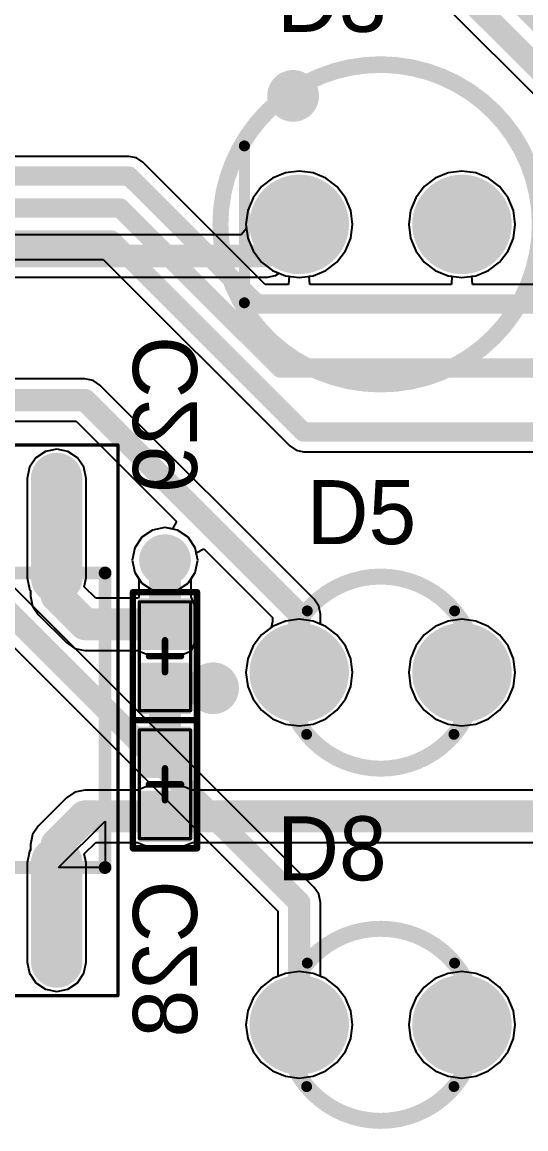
# Model space of a CAD drawing. Header units: millimetres. Extents: x 118 to 288, y 159 to 220.
# Drawn here: x 209.52 to 217.38, y 188.14 to 205.43 of the extents above; entities that cross this region are included whole.
import ezdxf

# ---------------------------------------------------------------- set-up
doc = ezdxf.new("R2010")
doc.units = ezdxf.units.MM
for name, color, linetype in [('BottomLayer', 5, 'Continuous'), ('BottomOverlay', 54, 'Continuous'), ('BottomPaste', 16, 'Continuous'), ('BottomSolder', 6, 'Continuous'), ('InternalPlane1', 76, 'Continuous'), ('InternalPlane2', 16, 'Continuous'), ('Mechanical1', 6, 'Continuous'), ('Mechanical15', 56, 'Continuous'), ('MultiLayer', 9, 'Continuous'), ('PadHoleLayer', 156, 'Continuous'), ('TopLayer', 1, 'Continuous'), ('TopOverlay', 2, 'Continuous'), ('TopSolder', 216, 'Continuous'), ('ViaHoleLayer', 16, 'Continuous')]:
    doc.layers.add(name, color=color, linetype=linetype)

# ---------------------------------------------------------------- blocks, each defined once
blk = doc.blocks.new('SOIC16_B_7')
at = {"layer": 'BottomLayer', "const_width": 0.6}
for points in [[(-2.225, 4.445), (-3.775, 4.445)], [(3.775, 4.445), (2.225, 4.445)], [(-2.225, 3.175), (-3.775, 3.175)], [(3.775, 3.175), (2.225, 3.175)], [(-2.225, 1.905), (-3.775, 1.905)], [(3.775, 1.905), (2.225, 1.905)], [(-2.225, 0.635), (-3.775, 0.635)], [(3.775, 0.635), (2.225, 0.635)], [(-2.225, -0.635), (-3.775, -0.635)], [(3.775, -0.635), (2.225, -0.635)], [(-2.225, -1.905), (-3.775, -1.905)], [(3.775, -1.905), (2.225, -1.905)], [(-2.225, -3.175), (-3.775, -3.175)], [(3.775, -3.175), (2.225, -3.175)], [(-2.225, -4.445), (-3.775, -4.445)], [(3.775, -4.445), (2.225, -4.445)]]:
    blk.add_lwpolyline(points, dxfattribs=at)
at = {"layer": 'BottomLayer', "const_width": 0.3}
for points in [[(-3.925, 4.445, 1), (-3.625, 4.445, 1)], [(-2.375, 4.445, 1), (-2.075, 4.445, 1)], [(2.075, 4.445, 1), (2.375, 4.445, 1)], [(3.625, 4.445, 1), (3.925, 4.445, 1)], [(-3.925, 3.175, 1), (-3.625, 3.175, 1)], [(-2.375, 3.175, 1), (-2.075, 3.175, 1)], [(2.075, 3.175, 1), (2.375, 3.175, 1)], [(3.625, 3.175, 1), (3.925, 3.175, 1)], [(-3.925, 1.905, 1), (-3.625, 1.905, 1)], [(-2.375, 1.905, 1), (-2.075, 1.905, 1)], [(2.075, 1.905, 1), (2.375, 1.905, 1)], [(3.625, 1.905, 1), (3.925, 1.905, 1)], [(-3.925, 0.635, 1), (-3.625, 0.635, 1)], [(-2.375, 0.635, 1), (-2.075, 0.635, 1)], [(2.075, 0.635, 1), (2.375, 0.635, 1)], [(3.625, 0.635, 1), (3.925, 0.635, 1)], [(-3.925, -0.635, 1), (-3.625, -0.635, 1)], [(-2.375, -0.635, 1), (-2.075, -0.635, 1)], [(2.075, -0.635, 1), (2.375, -0.635, 1)], [(3.625, -0.635, 1), (3.925, -0.635, 1)], [(-3.925, -1.905, 1), (-3.625, -1.905, 1)], [(-2.375, -1.905, 1), (-2.075, -1.905, 1)], [(2.075, -1.905, 1), (2.375, -1.905, 1)], [(3.625, -1.905, 1), (3.925, -1.905, 1)], [(-3.925, -3.175, 1), (-3.625, -3.175, 1)], [(-2.375, -3.175, 1), (-2.075, -3.175, 1)], [(2.075, -3.175, 1), (2.375, -3.175, 1)], [(3.625, -3.175, 1), (3.925, -3.175, 1)], [(-3.925, -4.445, 1), (-3.625, -4.445, 1)], [(-2.375, -4.445, 1), (-2.075, -4.445, 1)], [(2.075, -4.445, 1), (2.375, -4.445, 1)], [(3.625, -4.445, 1), (3.925, -4.445, 1)]]:
    blk.add_lwpolyline(points, format="xyb", close=True, dxfattribs=at)
at = {"layer": 'BottomOverlay'}
for p, q in [((-2.3, -5.2), (-2.3, -4.475)), ((-2.3, -4.475), (-1.575, -5.2)), ((-1.575, -5.2), (-2.3, -5.2))]:
    blk.add_line(p, q, dxfattribs=at)
at = {"layer": 'BottomOverlay', "const_width": 0.2}
for points in [[(-2.3, 5.2), (2.3, 5.2)], [(-2.3, 5.2), (-2.3, -5.2)], [(2.3, 5.2), (2.3, -5.2)], [(-2.3, -5.2), (2.3, -5.2)]]:
    blk.add_lwpolyline(points, dxfattribs=at)
at = {"layer": 'BottomOverlay', "const_width": 0.1}
for points in [[(-2.35, 5.2, 1), (-2.25, 5.2, 1)], [(-2.35, 5.2, 1), (-2.25, 5.2, 1)], [(2.25, 5.2, 1), (2.35, 5.2, 1)], [(2.25, 5.2, 1), (2.35, 5.2, 1)], [(-2.35, -5.2, 1), (-2.25, -5.2, 1)], [(-2.35, -5.2, 1), (-2.25, -5.2, 1)], [(2.25, -5.2, 1), (2.35, -5.2, 1)], [(2.25, -5.2, 1), (2.35, -5.2, 1)]]:
    blk.add_lwpolyline(points, format="xyb", close=True, dxfattribs=at)
at = {"layer": 'BottomPaste', "const_width": 0.6}
for points in [[(-2.225, 4.445), (-3.775, 4.445)], [(3.775, 4.445), (2.225, 4.445)], [(-2.225, 3.175), (-3.775, 3.175)], [(3.775, 3.175), (2.225, 3.175)], [(-2.225, 1.905), (-3.775, 1.905)], [(3.775, 1.905), (2.225, 1.905)], [(-2.225, 0.635), (-3.775, 0.635)], [(3.775, 0.635), (2.225, 0.635)], [(-2.225, -0.635), (-3.775, -0.635)], [(3.775, -0.635), (2.225, -0.635)], [(-2.225, -1.905), (-3.775, -1.905)], [(3.775, -1.905), (2.225, -1.905)], [(-2.225, -3.175), (-3.775, -3.175)], [(3.775, -3.175), (2.225, -3.175)], [(-2.225, -4.445), (-3.775, -4.445)], [(3.775, -4.445), (2.225, -4.445)]]:
    blk.add_lwpolyline(points, dxfattribs=at)
at = {"layer": 'BottomPaste', "const_width": 0.3}
for points in [[(-3.925, 4.445, 1), (-3.625, 4.445, 1)], [(-2.375, 4.445, 1), (-2.075, 4.445, 1)], [(2.075, 4.445, 1), (2.375, 4.445, 1)], [(3.625, 4.445, 1), (3.925, 4.445, 1)], [(-3.925, 3.175, 1), (-3.625, 3.175, 1)], [(-2.375, 3.175, 1), (-2.075, 3.175, 1)], [(2.075, 3.175, 1), (2.375, 3.175, 1)], [(3.625, 3.175, 1), (3.925, 3.175, 1)], [(-3.925, 1.905, 1), (-3.625, 1.905, 1)], [(-2.375, 1.905, 1), (-2.075, 1.905, 1)], [(2.075, 1.905, 1), (2.375, 1.905, 1)], [(3.625, 1.905, 1), (3.925, 1.905, 1)], [(-3.925, 0.635, 1), (-3.625, 0.635, 1)], [(-2.375, 0.635, 1), (-2.075, 0.635, 1)], [(2.075, 0.635, 1), (2.375, 0.635, 1)], [(3.625, 0.635, 1), (3.925, 0.635, 1)], [(-3.925, -0.635, 1), (-3.625, -0.635, 1)], [(-2.375, -0.635, 1), (-2.075, -0.635, 1)], [(2.075, -0.635, 1), (2.375, -0.635, 1)], [(3.625, -0.635, 1), (3.925, -0.635, 1)], [(-3.925, -1.905, 1), (-3.625, -1.905, 1)], [(-2.375, -1.905, 1), (-2.075, -1.905, 1)], [(2.075, -1.905, 1), (2.375, -1.905, 1)], [(3.625, -1.905, 1), (3.925, -1.905, 1)], [(-3.925, -3.175, 1), (-3.625, -3.175, 1)], [(-2.375, -3.175, 1), (-2.075, -3.175, 1)], [(2.075, -3.175, 1), (2.375, -3.175, 1)], [(3.625, -3.175, 1), (3.925, -3.175, 1)], [(-3.925, -4.445, 1), (-3.625, -4.445, 1)], [(-2.375, -4.445, 1), (-2.075, -4.445, 1)], [(2.075, -4.445, 1), (2.375, -4.445, 1)], [(3.625, -4.445, 1), (3.925, -4.445, 1)]]:
    blk.add_lwpolyline(points, format="xyb", close=True, dxfattribs=at)
at = {"layer": 'BottomSolder', "const_width": 0.803}
for points in [[(-2.225, 4.445), (-3.775, 4.445)], [(3.775, 4.445), (2.225, 4.445)], [(-2.225, 3.175), (-3.775, 3.175)], [(3.775, 3.175), (2.225, 3.175)], [(-2.225, 1.905), (-3.775, 1.905)], [(3.775, 1.905), (2.225, 1.905)], [(-2.225, 0.635), (-3.775, 0.635)], [(3.775, 0.635), (2.225, 0.635)], [(-2.225, -0.635), (-3.775, -0.635)], [(3.775, -0.635), (2.225, -0.635)], [(-2.225, -1.905), (-3.775, -1.905)], [(3.775, -1.905), (2.225, -1.905)], [(-2.225, -3.175), (-3.775, -3.175)], [(3.775, -3.175), (2.225, -3.175)], [(-2.225, -4.445), (-3.775, -4.445)], [(3.775, -4.445), (2.225, -4.445)]]:
    blk.add_lwpolyline(points, dxfattribs=at)
at = {"layer": 'BottomSolder', "const_width": 0.402}
for points in [[(-3.976, 4.445, 1), (-3.574, 4.445, 1)], [(-2.426, 4.445, 1), (-2.024, 4.445, 1)], [(2.024, 4.445, 1), (2.426, 4.445, 1)], [(3.574, 4.445, 1), (3.976, 4.445, 1)], [(-3.976, 3.175, 1), (-3.574, 3.175, 1)], [(-2.426, 3.175, 1), (-2.024, 3.175, 1)], [(2.024, 3.175, 1), (2.426, 3.175, 1)], [(3.574, 3.175, 1), (3.976, 3.175, 1)], [(-3.976, 1.905, 1), (-3.574, 1.905, 1)], [(-2.426, 1.905, 1), (-2.024, 1.905, 1)], [(2.024, 1.905, 1), (2.426, 1.905, 1)], [(3.574, 1.905, 1), (3.976, 1.905, 1)], [(-3.976, 0.635, 1), (-3.574, 0.635, 1)], [(-2.426, 0.635, 1), (-2.024, 0.635, 1)], [(2.024, 0.635, 1), (2.426, 0.635, 1)], [(3.574, 0.635, 1), (3.976, 0.635, 1)], [(-3.976, -0.635, 1), (-3.574, -0.635, 1)], [(-2.426, -0.635, 1), (-2.024, -0.635, 1)], [(2.024, -0.635, 1), (2.426, -0.635, 1)], [(3.574, -0.635, 1), (3.976, -0.635, 1)], [(-3.976, -1.905, 1), (-3.574, -1.905, 1)], [(-2.426, -1.905, 1), (-2.024, -1.905, 1)], [(2.024, -1.905, 1), (2.426, -1.905, 1)], [(3.574, -1.905, 1), (3.976, -1.905, 1)], [(-3.976, -3.175, 1), (-3.574, -3.175, 1)], [(-2.426, -3.175, 1), (-2.024, -3.175, 1)], [(2.024, -3.175, 1), (2.426, -3.175, 1)], [(3.574, -3.175, 1), (3.976, -3.175, 1)], [(-3.976, -4.445, 1), (-3.574, -4.445, 1)], [(-2.426, -4.445, 1), (-2.024, -4.445, 1)], [(2.024, -4.445, 1), (2.426, -4.445, 1)], [(3.574, -4.445, 1), (3.976, -4.445, 1)]]:
    blk.add_lwpolyline(points, format="xyb", close=True, dxfattribs=at)
at = {"layer": 'Mechanical15'}
for points, const_width in [([(-4.3, 5.4), (4.3, 5.4)], 0.05), ([(-4.3, 5.4), (-4.3, -5.4)], 0.05), ([(4.3, 5.4), (4.3, -5.4)], 0.05), ([(0, 0.5), (0, -0.5)], 0.1), ([(-0.5, 0), (0.5, 0)], 0.1), ([(-4.3, -5.4), (4.3, -5.4)], 0.05)]:
    blk.add_lwpolyline(points, dxfattribs=dict(at, const_width=const_width))
for points, const_width in [([(-4.312, 5.4, 1), (-4.287, 5.4, 1)], 0.025), ([(-4.312, 5.4, 1), (-4.287, 5.4, 1)], 0.025), ([(4.287, 5.4, 1), (4.312, 5.4, 1)], 0.025), ([(4.287, 5.4, 1), (4.312, 5.4, 1)], 0.025), ([(-0.025, 0.5, 1), (0.025, 0.5, 1)], 0.05), ([(-0.525, 0, 1), (-0.475, 0, 1)], 0.05), ([(0.475, 0, 1), (0.525, 0, 1)], 0.05), ([(-0.025, -0.5, 1), (0.025, -0.5, 1)], 0.05), ([(-4.312, -5.4, 1), (-4.287, -5.4, 1)], 0.025), ([(-4.312, -5.4, 1), (-4.287, -5.4, 1)], 0.025), ([(4.287, -5.4, 1), (4.312, -5.4, 1)], 0.025), ([(4.287, -5.4, 1), (4.312, -5.4, 1)], 0.025)]:
    blk.add_lwpolyline(points, format="xyb", close=True, dxfattribs=dict(at, const_width=const_width))
blk = doc.blocks.new('0402__B_8')
at = {"layer": 'BottomLayer'}
for points in [[(0.3, 0.8), (-0.3, 0.8), (0.3, 0.2), (-0.3, 0.2)], [(0.3, -0.2), (-0.3, -0.2), (0.3, -0.8), (-0.3, -0.8)]]:
    blk.add_solid(points, dxfattribs=at)
at = {"layer": 'BottomOverlay', "const_width": 0.1}
for points in [[(-0.5, -1), (-0.5, 1)], [(-0.5, 1), (0.5, 1)], [(0.5, -1), (0.5, 1)], [(-0.5, -1), (0.5, -1)]]:
    blk.add_lwpolyline(points, dxfattribs=at)
at = {"layer": 'BottomOverlay', "const_width": 0.05}
for points in [[(-0.525, 1, 1), (-0.475, 1, 1)], [(-0.525, 1, 1), (-0.475, 1, 1)], [(0.475, 1, 1), (0.525, 1, 1)], [(0.475, 1, 1), (0.525, 1, 1)], [(-0.525, -1, 1), (-0.475, -1, 1)], [(-0.525, -1, 1), (-0.475, -1, 1)], [(0.475, -1, 1), (0.525, -1, 1)], [(0.475, -1, 1), (0.525, -1, 1)]]:
    blk.add_lwpolyline(points, format="xyb", close=True, dxfattribs=at)
at = {"layer": 'BottomPaste'}
for points in [[(0.3, 0.8), (-0.3, 0.8), (0.3, 0.2), (-0.3, 0.2)], [(0.3, -0.2), (-0.3, -0.2), (0.3, -0.8), (-0.3, -0.8)]]:
    blk.add_solid(points, dxfattribs=at)
at = {"layer": 'BottomSolder'}
for points in [[(0.402, 0.902), (-0.402, 0.902), (0.402, 0.098), (-0.402, 0.098)], [(0.402, -0.098), (-0.402, -0.098), (0.402, -0.902), (-0.402, -0.902)]]:
    blk.add_solid(points, dxfattribs=at)
at = {"layer": 'Mechanical15'}
for points, const_width in [([(-0.4, 0.85), (0.4, 0.85)], 0.05), ([(-0.4, -0.85), (-0.4, 0.85)], 0.05), ([(0.4, -0.85), (0.4, 0.85)], 0.05), ([(0, -0.25), (0, 0.25)], 0.1), ([(-0.25, 0), (0.25, 0)], 0.1), ([(-0.4, -0.85), (0.4, -0.85)], 0.05)]:
    blk.add_lwpolyline(points, dxfattribs=dict(at, const_width=const_width))
for points, const_width in [([(-0.412, 0.85, 1), (-0.387, 0.85, 1)], 0.025), ([(-0.412, 0.85, 1), (-0.387, 0.85, 1)], 0.025), ([(0.387, 0.85, 1), (0.412, 0.85, 1)], 0.025), ([(0.387, 0.85, 1), (0.412, 0.85, 1)], 0.025), ([(-0.025, 0.25, 1), (0.025, 0.25, 1)], 0.05), ([(-0.275, 0, 1), (-0.225, 0, 1)], 0.05), ([(0.225, 0, 1), (0.275, 0, 1)], 0.05), ([(-0.025, -0.25, 1), (0.025, -0.25, 1)], 0.05), ([(-0.412, -0.85, 1), (-0.387, -0.85, 1)], 0.025), ([(-0.412, -0.85, 1), (-0.387, -0.85, 1)], 0.025), ([(0.387, -0.85, 1), (0.412, -0.85, 1)], 0.025), ([(0.387, -0.85, 1), (0.412, -0.85, 1)], 0.025)]:
    blk.add_lwpolyline(points, format="xyb", close=True, dxfattribs=dict(at, const_width=const_width))
blk = doc.blocks.new('0402__B_9')
at = {"layer": 'BottomLayer'}
for points in [[(0.3, 0.8), (-0.3, 0.8), (0.3, 0.2), (-0.3, 0.2)], [(0.3, -0.2), (-0.3, -0.2), (0.3, -0.8), (-0.3, -0.8)]]:
    blk.add_solid(points, dxfattribs=at)
at = {"layer": 'BottomOverlay', "const_width": 0.1}
for points in [[(-0.5, -1), (-0.5, 1)], [(-0.5, 1), (0.5, 1)], [(0.5, -1), (0.5, 1)], [(-0.5, -1), (0.5, -1)]]:
    blk.add_lwpolyline(points, dxfattribs=at)
at = {"layer": 'BottomOverlay', "const_width": 0.05}
for points in [[(-0.525, 1, 1), (-0.475, 1, 1)], [(-0.525, 1, 1), (-0.475, 1, 1)], [(0.475, 1, 1), (0.525, 1, 1)], [(0.475, 1, 1), (0.525, 1, 1)], [(-0.525, -1, 1), (-0.475, -1, 1)], [(-0.525, -1, 1), (-0.475, -1, 1)], [(0.475, -1, 1), (0.525, -1, 1)], [(0.475, -1, 1), (0.525, -1, 1)]]:
    blk.add_lwpolyline(points, format="xyb", close=True, dxfattribs=at)
at = {"layer": 'BottomPaste'}
for points in [[(0.3, 0.8), (-0.3, 0.8), (0.3, 0.2), (-0.3, 0.2)], [(0.3, -0.2), (-0.3, -0.2), (0.3, -0.8), (-0.3, -0.8)]]:
    blk.add_solid(points, dxfattribs=at)
at = {"layer": 'BottomSolder'}
for points in [[(0.402, 0.902), (-0.402, 0.902), (0.402, 0.098), (-0.402, 0.098)], [(0.402, -0.098), (-0.402, -0.098), (0.402, -0.902), (-0.402, -0.902)]]:
    blk.add_solid(points, dxfattribs=at)
at = {"layer": 'Mechanical15'}
for points, const_width in [([(-0.4, 0.85), (0.4, 0.85)], 0.05), ([(-0.4, -0.85), (-0.4, 0.85)], 0.05), ([(0.4, -0.85), (0.4, 0.85)], 0.05), ([(0, -0.25), (0, 0.25)], 0.1), ([(-0.25, 0), (0.25, 0)], 0.1), ([(-0.4, -0.85), (0.4, -0.85)], 0.05)]:
    blk.add_lwpolyline(points, dxfattribs=dict(at, const_width=const_width))
for points, const_width in [([(-0.412, 0.85, 1), (-0.387, 0.85, 1)], 0.025), ([(-0.412, 0.85, 1), (-0.387, 0.85, 1)], 0.025), ([(0.387, 0.85, 1), (0.412, 0.85, 1)], 0.025), ([(0.387, 0.85, 1), (0.412, 0.85, 1)], 0.025), ([(-0.025, 0.25, 1), (0.025, 0.25, 1)], 0.05), ([(-0.275, 0, 1), (-0.225, 0, 1)], 0.05), ([(0.225, 0, 1), (0.275, 0, 1)], 0.05), ([(-0.025, -0.25, 1), (0.025, -0.25, 1)], 0.05), ([(-0.412, -0.85, 1), (-0.387, -0.85, 1)], 0.025), ([(-0.412, -0.85, 1), (-0.387, -0.85, 1)], 0.025), ([(0.387, -0.85, 1), (0.412, -0.85, 1)], 0.025), ([(0.387, -0.85, 1), (0.412, -0.85, 1)], 0.025)]:
    blk.add_lwpolyline(points, format="xyb", close=True, dxfattribs=dict(at, const_width=const_width))
blk = doc.blocks.new('LED3MM_GREEN_40')
at = {"layer": 'BottomLayer', "const_width": 0.675}
for points in [[(-1.607, 0, 1), (-0.933, 0, 1)], [(0.933, 0, 1), (1.607, 0, 1)]]:
    blk.add_lwpolyline(points, format="xyb", close=True, dxfattribs=at)
at = {"layer": 'BottomSolder', "const_width": 0.777}
for points in [[(-1.658, 0, 1), (-0.882, 0, 1)], [(0.882, 0, 1), (1.658, 0, 1)]]:
    blk.add_lwpolyline(points, format="xyb", close=True, dxfattribs=at)
at = {"layer": 'InternalPlane1', "const_width": 0.754}
for points in [[(-1.647, 0, 1), (-0.893, 0, 1)], [(0.893, 0, 1), (1.647, 0, 1)]]:
    blk.add_lwpolyline(points, format="xyb", close=True, dxfattribs=at)
at = {"layer": 'InternalPlane2', "const_width": 0.754}
blk.add_lwpolyline([(0.893, 0, 1), (1.647, 0, 1)], format="xyb", close=True, dxfattribs=at)
at = {"layer": 'MultiLayer', "const_width": 0.675}
for points in [[(-1.607, 0, 1), (-0.933, 0, 1)], [(0.933, 0, 1), (1.607, 0, 1)]]:
    blk.add_lwpolyline(points, format="xyb", close=True, dxfattribs=at)
at = {"layer": 'PadHoleLayer', "const_width": 0.5}
for points in [[(-1.52, 0, 1), (-1.02, 0, 1)], [(1.02, 0, 1), (1.52, 0, 1)]]:
    blk.add_lwpolyline(points, format="xyb", close=True, dxfattribs=at)
at = {"layer": 'TopLayer', "const_width": 0.675}
for points in [[(-1.607, 0, 1), (-0.933, 0, 1)], [(0.933, 0, 1), (1.607, 0, 1)]]:
    blk.add_lwpolyline(points, format="xyb", close=True, dxfattribs=at)
at = {"layer": 'TopOverlay', "const_width": 0.17}
for points in [[(-1.144, 0.964, -0.466308), (1.154, 0.964)], [(1.144, -0.964, -0.466308), (-1.154, -0.964)]]:
    blk.add_lwpolyline(points, format="xyb", dxfattribs=at)
at = {"layer": 'TopOverlay', "const_width": 0.085}
for points in [[(-1.187, 0.964, 1), (-1.102, 0.964, 1)], [(1.112, 0.964, 1), (1.197, 0.964, 1)], [(-1.197, -0.964, 1), (-1.112, -0.964, 1)], [(1.102, -0.964, 1), (1.187, -0.964, 1)]]:
    blk.add_lwpolyline(points, format="xyb", close=True, dxfattribs=at)
at = {"layer": 'TopSolder', "const_width": 0.777}
for points in [[(-1.658, 0, 1), (-0.882, 0, 1)], [(0.882, 0, 1), (1.658, 0, 1)]]:
    blk.add_lwpolyline(points, format="xyb", close=True, dxfattribs=at)
blk = doc.blocks.new('LED3MM_BLUE_42')
at = {"layer": 'BottomLayer', "const_width": 0.675}
for points in [[(-1.607, 0, 1), (-0.933, 0, 1)], [(0.933, 0, 1), (1.607, 0, 1)]]:
    blk.add_lwpolyline(points, format="xyb", close=True, dxfattribs=at)
at = {"layer": 'BottomSolder', "const_width": 0.777}
for points in [[(-1.658, 0, 1), (-0.882, 0, 1)], [(0.882, 0, 1), (1.658, 0, 1)]]:
    blk.add_lwpolyline(points, format="xyb", close=True, dxfattribs=at)
at = {"layer": 'InternalPlane1', "const_width": 0.754}
for points in [[(-1.647, 0, 1), (-0.893, 0, 1)], [(0.893, 0, 1), (1.647, 0, 1)]]:
    blk.add_lwpolyline(points, format="xyb", close=True, dxfattribs=at)
at = {"layer": 'InternalPlane2', "const_width": 0.754}
blk.add_lwpolyline([(0.893, 0, 1), (1.647, 0, 1)], format="xyb", close=True, dxfattribs=at)
at = {"layer": 'MultiLayer', "const_width": 0.675}
for points in [[(-1.607, 0, 1), (-0.933, 0, 1)], [(0.933, 0, 1), (1.607, 0, 1)]]:
    blk.add_lwpolyline(points, format="xyb", close=True, dxfattribs=at)
at = {"layer": 'PadHoleLayer', "const_width": 0.5}
for points in [[(-1.52, 0, 1), (-1.02, 0, 1)], [(1.02, 0, 1), (1.52, 0, 1)]]:
    blk.add_lwpolyline(points, format="xyb", close=True, dxfattribs=at)
at = {"layer": 'TopLayer', "const_width": 0.675}
for points in [[(-1.607, 0, 1), (-0.933, 0, 1)], [(0.933, 0, 1), (1.607, 0, 1)]]:
    blk.add_lwpolyline(points, format="xyb", close=True, dxfattribs=at)
at = {"layer": 'TopOverlay', "const_width": 0.17}
for points in [[(-1.144, 0.964, -0.466308), (1.154, 0.964)], [(1.144, -0.964, -0.466308), (-1.154, -0.964)]]:
    blk.add_lwpolyline(points, format="xyb", dxfattribs=at)
at = {"layer": 'TopOverlay', "const_width": 0.085}
for points in [[(-1.187, 0.964, 1), (-1.102, 0.964, 1)], [(1.112, 0.964, 1), (1.197, 0.964, 1)], [(-1.197, -0.964, 1), (-1.112, -0.964, 1)], [(1.102, -0.964, 1), (1.187, -0.964, 1)]]:
    blk.add_lwpolyline(points, format="xyb", close=True, dxfattribs=at)
at = {"layer": 'TopSolder', "const_width": 0.777}
for points in [[(-1.658, 0, 1), (-0.882, 0, 1)], [(0.882, 0, 1), (1.658, 0, 1)]]:
    blk.add_lwpolyline(points, format="xyb", close=True, dxfattribs=at)
blk = doc.blocks.new('LED5MM_RED_106')
at = {"layer": 'BottomLayer', "const_width": 0.675}
for points in [[(-1.607, 0, 1), (-0.933, 0, 1)], [(0.933, 0, 1), (1.607, 0, 1)]]:
    blk.add_lwpolyline(points, format="xyb", close=True, dxfattribs=at)
at = {"layer": 'BottomSolder', "const_width": 0.777}
for points in [[(-1.658, 0, 1), (-0.882, 0, 1)], [(0.882, 0, 1), (1.658, 0, 1)]]:
    blk.add_lwpolyline(points, format="xyb", close=True, dxfattribs=at)
at = {"layer": 'InternalPlane1', "const_width": 0.754}
for points in [[(-1.647, 0, 1), (-0.893, 0, 1)], [(0.893, 0, 1), (1.647, 0, 1)]]:
    blk.add_lwpolyline(points, format="xyb", close=True, dxfattribs=at)
at = {"layer": 'InternalPlane2', "const_width": 0.754}
blk.add_lwpolyline([(0.893, 0, 1), (1.647, 0, 1)], format="xyb", close=True, dxfattribs=at)
at = {"layer": 'MultiLayer', "const_width": 0.675}
for points in [[(-1.607, 0, 1), (-0.933, 0, 1)], [(0.933, 0, 1), (1.607, 0, 1)]]:
    blk.add_lwpolyline(points, format="xyb", close=True, dxfattribs=at)
at = {"layer": 'PadHoleLayer', "const_width": 0.5}
for points in [[(-1.52, 0, 1), (-1.02, 0, 1)], [(1.02, 0, 1), (1.52, 0, 1)]]:
    blk.add_lwpolyline(points, format="xyb", close=True, dxfattribs=at)
at = {"layer": 'TopLayer', "const_width": 0.675}
for points in [[(-1.607, 0, 1), (-0.933, 0, 1)], [(0.933, 0, 1), (1.607, 0, 1)]]:
    blk.add_lwpolyline(points, format="xyb", close=True, dxfattribs=at)
at = {"layer": 'TopOverlay', "const_width": 0.17}
blk.add_lwpolyline([(2.127, -1.225, -3.732051), (2.127, 1.225)], format="xyb", dxfattribs=at)
blk.add_lwpolyline([(2.125, 1.225), (2.125, -1.225)], dxfattribs=at)
at = {"layer": 'TopOverlay', "const_width": 0.085}
for points in [[(2.083, 1.225, 1), (2.167, 1.225, 1)], [(2.084, 1.225, 1), (2.169, 1.225, 1)], [(2.083, -1.225, 1), (2.167, -1.225, 1)], [(2.084, -1.225, 1), (2.169, -1.225, 1)]]:
    blk.add_lwpolyline(points, format="xyb", close=True, dxfattribs=at)
at = {"layer": 'TopSolder', "const_width": 0.777}
for points in [[(-1.658, 0, 1), (-0.882, 0, 1)], [(0.882, 0, 1), (1.658, 0, 1)]]:
    blk.add_lwpolyline(points, format="xyb", close=True, dxfattribs=at)

msp = doc.modelspace()

# ---------------------------------------------------------------- linework, layer by layer
at = {"layer": 'BottomLayer'}
for p, q in [((215.863, 205.944), (218.516, 203.291)), ((211.186, 203.331), (198.25, 203.331)), ((211.303, 203.308), (211.186, 203.331)), ((211.186, 203.331), (211.186, 203.331)), ((211.403, 203.241), (211.303, 203.308)), ((213.313, 201.331), (211.403, 203.241)), ((213.629, 203.073), (213.429, 202.99)), ((213.845, 203.102), (213.629, 203.073)), ((214.06, 203.073), (213.845, 203.102)), ((214.261, 202.99), (214.06, 203.073)), ((216.169, 203.073), (215.969, 202.99)), ((216.385, 203.102), (216.169, 203.073)), ((216.6, 203.073), (216.385, 203.102)), ((216.801, 202.99), (216.6, 203.073)), ((213.429, 202.99), (213.256, 202.858)), ((214.433, 202.858), (214.261, 202.99)), ((215.969, 202.99), (215.796, 202.858)), ((216.973, 202.858), (216.801, 202.99)), ((213.256, 202.858), (213.124, 202.685)), ((214.565, 202.685), (214.433, 202.858)), ((215.796, 202.858), (215.664, 202.685)), ((217.105, 202.685), (216.973, 202.858)), ((213.124, 202.685), (213.041, 202.485)), ((214.649, 202.485), (214.565, 202.685)), ((215.664, 202.685), (215.581, 202.485)), ((217.189, 202.485), (217.105, 202.685)), ((213.041, 202.485), (213.013, 202.269)), ((214.677, 202.269), (214.649, 202.485)), ((215.581, 202.485), (215.553, 202.269)), ((217.217, 202.269), (217.189, 202.485)), ((213.013, 202.269), (213.041, 202.054)), ((214.649, 202.054), (214.677, 202.269)), ((215.553, 202.269), (215.581, 202.054)), ((217.189, 202.054), (217.217, 202.269)), ((213.041, 202.054), (213.124, 201.853)), ((214.565, 201.853), (214.649, 202.054)), ((215.581, 202.054), (215.664, 201.853)), ((217.105, 201.853), (217.189, 202.054)), ((198.877, 201.719), (210.787, 201.719)), ((210.787, 201.719), (213.697, 198.809)), ((213.124, 201.853), (213.256, 201.681)), ((214.433, 201.681), (214.565, 201.853)), ((215.664, 201.853), (215.796, 201.681)), ((216.973, 201.681), (217.105, 201.853)), ((213.256, 201.681), (213.429, 201.549)), ((213.429, 201.549), (213.629, 201.466)), ((214.06, 201.466), (214.261, 201.549)), ((214.261, 201.549), (214.433, 201.681)), ((215.796, 201.681), (215.969, 201.549)), ((215.969, 201.549), (216.169, 201.466)), ((216.6, 201.466), (216.801, 201.549)), ((216.801, 201.549), (216.973, 201.681)), ((213.629, 201.466), (213.688, 201.458)), ((213.688, 201.458), (213.68, 201.331)), ((214.001, 201.458), (214.06, 201.466)), ((214.01, 201.331), (214.001, 201.458)), ((216.169, 201.466), (216.228, 201.458)), ((216.228, 201.458), (216.22, 201.331)), ((216.541, 201.458), (216.6, 201.466)), ((216.55, 201.331), (216.541, 201.458)), ((213.68, 201.331), (213.313, 201.331)), ((216.22, 201.331), (214.01, 201.331)), ((219.04, 201.331), (216.55, 201.331)), ((210.06, 198.759), (209.884, 198.724)), ((210.236, 198.724), (210.06, 198.759)), ((213.697, 198.809), (213.697, 198.809)), ((213.697, 198.809), (213.797, 198.742)), ((209.736, 198.624), (209.636, 198.476)), ((209.884, 198.724), (209.736, 198.624)), ((210.384, 198.624), (210.236, 198.724)), ((210.484, 198.476), (210.384, 198.624)), ((213.797, 198.742), (213.914, 198.719)), ((213.914, 198.719), (219.04, 198.719)), ((209.636, 198.476), (209.601, 198.3)), ((210.519, 198.3), (210.484, 198.476)), ((209.601, 198.3), (209.601, 196.75)), ((210.519, 196.75), (210.519, 198.3)), ((211.39, 197.385), (211.279, 197.22)), ((211.555, 197.496), (211.39, 197.385)), ((211.75, 197.535), (211.555, 197.496)), ((211.945, 197.496), (211.75, 197.535)), ((212.11, 197.385), (211.945, 197.496)), ((212.221, 197.22), (212.11, 197.385)), ((211.279, 197.22), (211.24, 197.025)), ((212.26, 197.025), (212.221, 197.22)), ((211.24, 197.025), (211.279, 196.83)), ((212.221, 196.83), (212.26, 197.025)), ((209.601, 196.75), (209.636, 196.574)), ((210.491, 196.611), (210.519, 196.75)), ((211.279, 196.83), (211.342, 196.735)), ((211.342, 196.735), (211.342, 196.443)), ((212.158, 196.735), (212.221, 196.83)), ((212.158, 196.443), (212.158, 196.735)), ((209.636, 196.574), (209.652, 196.55)), ((209.652, 196.55), (209.652, 196.465)), ((210.669, 196.433), (210.491, 196.611)), ((209.652, 196.465), (209.652, 196.465)), ((209.652, 196.465), (209.683, 196.309)), ((211.332, 196.433), (210.669, 196.433)), ((211.335, 196.44), (211.332, 196.433)), ((211.342, 196.443), (211.335, 196.44)), ((212.165, 196.44), (212.158, 196.443)), ((212.212, 196.325), (212.165, 196.44)), ((209.683, 196.309), (209.772, 196.177)), ((209.772, 196.177), (210.212, 195.737)), ((212.212, 195.725), (212.212, 196.325)), ((213.429, 195.99), (213.256, 195.858)), ((213.629, 196.073), (213.429, 195.99)), ((213.845, 196.102), (213.629, 196.073)), ((214.06, 196.073), (213.845, 196.102)), ((214.261, 195.99), (214.06, 196.073)), ((214.433, 195.858), (214.261, 195.99)), ((215.969, 195.99), (215.796, 195.858)), ((216.169, 196.073), (215.969, 195.99)), ((216.385, 196.102), (216.169, 196.073)), ((216.6, 196.073), (216.385, 196.102)), ((216.801, 195.99), (216.6, 196.073)), ((216.973, 195.858), (216.801, 195.99)), ((213.256, 195.858), (213.124, 195.685)), ((214.565, 195.685), (214.433, 195.858)), ((215.796, 195.858), (215.664, 195.685)), ((217.105, 195.685), (216.973, 195.858)), ((210.212, 195.737), (210.212, 195.737)), ((210.212, 195.737), (210.344, 195.648)), ((210.344, 195.648), (210.5, 195.617)), ((212.165, 195.61), (212.212, 195.725)), ((213.124, 195.685), (213.041, 195.485)), ((214.649, 195.485), (214.565, 195.685)), ((215.664, 195.685), (215.581, 195.485)), ((217.189, 195.485), (217.105, 195.685)), ((210.5, 195.617), (211.332, 195.617)), ((211.332, 195.617), (211.335, 195.61)), ((211.335, 195.61), (211.45, 195.563)), ((211.45, 195.563), (212.05, 195.563)), ((212.05, 195.563), (212.165, 195.61)), ((213.041, 195.485), (213.013, 195.269)), ((214.677, 195.269), (214.649, 195.485)), ((215.581, 195.485), (215.553, 195.269)), ((217.217, 195.269), (217.189, 195.485)), ((213.013, 195.269), (213.041, 195.054)), ((214.649, 195.054), (214.677, 195.269)), ((215.553, 195.269), (215.581, 195.054)), ((217.189, 195.054), (217.217, 195.269)), ((213.041, 195.054), (213.124, 194.853)), ((214.565, 194.853), (214.649, 195.054)), ((215.581, 195.054), (215.664, 194.853)), ((217.105, 194.853), (217.189, 195.054)), ((213.124, 194.853), (213.256, 194.681)), ((214.433, 194.681), (214.565, 194.853)), ((215.664, 194.853), (215.796, 194.681)), ((216.973, 194.681), (217.105, 194.853)), ((213.256, 194.681), (213.429, 194.549)), ((214.261, 194.549), (214.433, 194.681)), ((215.796, 194.681), (215.969, 194.549)), ((216.801, 194.549), (216.973, 194.681)), ((213.429, 194.549), (213.629, 194.466)), ((213.629, 194.466), (213.845, 194.437)), ((213.845, 194.437), (214.06, 194.466)), ((214.06, 194.466), (214.261, 194.549)), ((215.969, 194.549), (216.169, 194.466)), ((216.169, 194.466), (216.385, 194.437)), ((216.385, 194.437), (216.6, 194.466)), ((216.6, 194.466), (216.801, 194.549)), ((210.344, 193.402), (210.212, 193.313)), ((210.5, 193.433), (210.344, 193.402)), ((211.332, 193.433), (210.5, 193.433)), ((211.335, 193.44), (211.332, 193.433)), ((211.45, 193.487), (211.335, 193.44)), ((212.05, 193.487), (211.45, 193.487)), ((212.165, 193.44), (212.05, 193.487)), ((212.168, 193.433), (212.165, 193.44)), ((221.25, 193.433), (212.168, 193.433)), ((210.212, 193.313), (209.772, 192.873)), ((210.212, 193.313), (210.212, 193.313)), ((209.772, 192.873), (209.683, 192.741)), ((209.683, 192.741), (209.652, 192.585)), ((209.652, 192.585), (209.652, 192.585)), ((209.652, 192.585), (209.652, 192.5)), ((210.491, 192.439), (210.669, 192.617)), ((210.669, 192.617), (211.332, 192.617)), ((211.332, 192.617), (211.335, 192.61)), ((211.335, 192.61), (211.45, 192.563)), ((211.45, 192.563), (212.05, 192.563)), ((212.05, 192.563), (212.165, 192.61)), ((212.165, 192.61), (212.168, 192.617)), ((212.168, 192.617), (221.081, 192.617)), ((209.636, 192.476), (209.601, 192.3)), ((209.652, 192.5), (209.636, 192.476)), ((210.519, 192.3), (210.491, 192.439)), ((209.601, 192.3), (209.601, 190.75)), ((210.519, 190.75), (210.519, 192.3)), ((209.601, 190.75), (209.636, 190.574)), ((210.484, 190.574), (210.519, 190.75)), ((209.636, 190.574), (209.736, 190.426)), ((210.384, 190.426), (210.484, 190.574)), ((213.429, 190.49), (213.256, 190.358)), ((213.629, 190.573), (213.429, 190.49)), ((213.845, 190.602), (213.629, 190.573)), ((214.06, 190.573), (213.845, 190.602)), ((214.261, 190.49), (214.06, 190.573)), ((214.433, 190.358), (214.261, 190.49)), ((215.969, 190.49), (215.796, 190.358)), ((216.169, 190.573), (215.969, 190.49)), ((216.385, 190.602), (216.169, 190.573)), ((216.6, 190.573), (216.385, 190.602)), ((216.801, 190.49), (216.6, 190.573)), ((216.973, 190.358), (216.801, 190.49)), ((209.736, 190.426), (209.884, 190.326)), ((209.884, 190.326), (210.06, 190.291)), ((210.06, 190.291), (210.236, 190.326)), ((210.236, 190.326), (210.384, 190.426)), ((213.256, 190.358), (213.124, 190.185)), ((214.565, 190.185), (214.433, 190.358)), ((215.796, 190.358), (215.664, 190.185)), ((217.105, 190.185), (216.973, 190.358)), ((213.124, 190.185), (213.041, 189.985)), ((214.649, 189.985), (214.565, 190.185)), ((215.664, 190.185), (215.581, 189.985)), ((217.189, 189.985), (217.105, 190.185)), ((213.041, 189.985), (213.013, 189.769)), ((214.677, 189.769), (214.649, 189.985)), ((215.581, 189.985), (215.553, 189.769)), ((217.217, 189.769), (217.189, 189.985)), ((213.013, 189.769), (213.041, 189.554)), ((214.649, 189.554), (214.677, 189.769)), ((215.553, 189.769), (215.581, 189.554)), ((217.189, 189.554), (217.217, 189.769)), ((213.041, 189.554), (213.124, 189.353)), ((214.565, 189.353), (214.649, 189.554)), ((215.581, 189.554), (215.664, 189.353)), ((217.105, 189.353), (217.189, 189.554)), ((213.124, 189.353), (213.256, 189.181)), ((214.433, 189.181), (214.565, 189.353)), ((215.664, 189.353), (215.796, 189.181)), ((216.973, 189.181), (217.105, 189.353)), ((213.256, 189.181), (213.429, 189.049)), ((214.261, 189.049), (214.433, 189.181)), ((215.796, 189.181), (215.969, 189.049)), ((216.801, 189.049), (216.973, 189.181)), ((213.429, 189.049), (213.629, 188.966)), ((213.629, 188.966), (213.845, 188.937)), ((213.845, 188.937), (214.06, 188.966)), ((214.06, 188.966), (214.261, 189.049)), ((215.969, 189.049), (216.169, 188.966)), ((216.169, 188.966), (216.385, 188.937)), ((216.385, 188.937), (216.6, 188.966)), ((216.6, 188.966), (216.801, 189.049))]:
    msp.add_line(p, q, dxfattribs=at)
for points, const_width in [([(216, 207.025), (219, 204.025)], 0.35), ([(216, 206.275), (218.75, 203.525)], 0.35), ([(198.25, 203.025), (211.186, 203.025)], 0.3), ([(211.186, 203.025), (213.186, 201.025)], 0.3), ([(198.5, 202.525), (211.05, 202.525)], 0.3), ([(211.05, 202.525), (213.55, 200.025)], 0.3), ([(198.75, 202.025), (210.914, 202.025)], 0.3), ([(210.914, 202.025), (213.914, 199.025)], 0.3), ([(213.186, 201.025), (219.5, 201.025)], 0.3), ([(213.55, 200.025), (219.5, 200.025)], 0.3), ([(213.914, 199.025), (219.5, 199.025)], 0.3), ([(210.06, 196.465), (210.06, 197.525)], 0.5), ([(211.75, 196.025), (211.75, 197.025)], 0.5), ([(210.06, 196.465), (210.5, 196.025)], 0.5), ([(210.5, 196.025), (211.75, 196.025)], 0.5), ([(211.75, 195.025), (212.5, 195.025)], 0.5), ([(211.75, 194.025), (211.75, 195.025)], 0.5), ([(210.06, 192.585), (210.5, 193.025)], 0.5), ([(210.5, 193.025), (211.75, 193.025)], 0.5), ([(211.75, 193.025), (221.25, 193.025)], 0.5), ([(211.75, 193.025), (211.75, 193.025)], 0.5), ([(210.06, 191.525), (210.06, 192.585)], 0.5)]:
    msp.add_lwpolyline(points, dxfattribs=dict(at, const_width=const_width))
for points, const_width in [([(213.575, 204.275, 1), (213.925, 204.275, 1)], 0.35), ([(211.111, 203.025, 1), (211.261, 203.025, 1)], 0.15), ([(211.111, 203.025, 1), (211.261, 203.025, 1)], 0.15), ([(210.975, 202.525, 1), (211.125, 202.525, 1)], 0.15), ([(210.975, 202.525, 1), (211.125, 202.525, 1)], 0.15), ([(210.839, 202.025, 1), (210.989, 202.025, 1)], 0.15), ([(210.839, 202.025, 1), (210.989, 202.025, 1)], 0.15), ([(213.111, 201.025, 1), (213.261, 201.025, 1)], 0.15), ([(213.111, 201.025, 1), (213.261, 201.025, 1)], 0.15), ([(213.475, 200.025, 1), (213.625, 200.025, 1)], 0.15), ([(213.475, 200.025, 1), (213.625, 200.025, 1)], 0.15), ([(213.839, 199.025, 1), (213.989, 199.025, 1)], 0.15), ([(213.839, 199.025, 1), (213.989, 199.025, 1)], 0.15), ([(209.935, 197.525, 1), (210.185, 197.525, 1)], 0.25), ([(211.575, 197.025, 1), (211.925, 197.025, 1)], 0.35), ([(211.625, 197.025, 1), (211.875, 197.025, 1)], 0.25), ([(209.935, 196.465, 1), (210.185, 196.465, 1)], 0.25), ([(209.935, 196.465, 1), (210.185, 196.465, 1)], 0.25), ([(210.375, 196.025, 1), (210.625, 196.025, 1)], 0.25), ([(210.375, 196.025, 1), (210.625, 196.025, 1)], 0.25), ([(211.625, 196.025, 1), (211.875, 196.025, 1)], 0.25), ([(211.625, 196.025, 1), (211.875, 196.025, 1)], 0.25), ([(212.325, 195.025, 1), (212.675, 195.025, 1)], 0.35), ([(211.625, 195.025, 1), (211.875, 195.025, 1)], 0.25), ([(211.625, 195.025, 1), (211.875, 195.025, 1)], 0.25), ([(212.375, 195.025, 1), (212.625, 195.025, 1)], 0.25), ([(211.625, 194.025, 1), (211.875, 194.025, 1)], 0.25), ([(210.375, 193.025, 1), (210.625, 193.025, 1)], 0.25), ([(210.375, 193.025, 1), (210.625, 193.025, 1)], 0.25), ([(211.625, 193.025, 1), (211.875, 193.025, 1)], 0.25), ([(211.625, 193.025, 1), (211.875, 193.025, 1)], 0.25), ([(211.625, 193.025, 1), (211.875, 193.025, 1)], 0.25), ([(211.625, 193.025, 1), (211.875, 193.025, 1)], 0.25), ([(209.935, 192.585, 1), (210.185, 192.585, 1)], 0.25), ([(209.935, 192.585, 1), (210.185, 192.585, 1)], 0.25), ([(209.935, 191.525, 1), (210.185, 191.525, 1)], 0.25)]:
    msp.add_lwpolyline(points, format="xyb", close=True, dxfattribs=dict(at, const_width=const_width))
at = {"layer": 'InternalPlane1', "const_width": 0.404}
msp.add_lwpolyline([(211.548, 197.025, 1), (211.952, 197.025, 1)], format="xyb", close=True, dxfattribs=at)
at = {"layer": 'InternalPlane2', "const_width": 0.404}
for points in [[(213.548, 204.275, 1), (213.952, 204.275, 1)], [(212.298, 195.025, 1), (212.702, 195.025, 1)]]:
    msp.add_lwpolyline(points, format="xyb", close=True, dxfattribs=at)
at = {"layer": 'Mechanical1'}
for points, const_width in [([(217.615, 202.269, 1), (212.615, 202.269, 1)], 0.25), ([(212.552, 202.269, 1), (212.677, 202.269, 1)], 0.125), ([(216.615, 195.269, 1), (213.615, 195.269, 1)], 0.25), ([(213.552, 195.269, 1), (213.677, 195.269, 1)], 0.125), ([(216.552, 195.269, 1), (216.677, 195.269, 1)], 0.125), ([(216.615, 189.769, 1), (213.615, 189.769, 1)], 0.25), ([(213.552, 189.769, 1), (213.677, 189.769, 1)], 0.125), ([(216.552, 189.769, 1), (216.677, 189.769, 1)], 0.125)]:
    msp.add_lwpolyline(points, format="xyb", close=True, dxfattribs=dict(at, const_width=const_width))
at = {"layer": 'MultiLayer', "const_width": 0.35}
for points in [[(213.575, 204.275, 1), (213.925, 204.275, 1)], [(211.575, 197.025, 1), (211.925, 197.025, 1)], [(212.325, 195.025, 1), (212.675, 195.025, 1)]]:
    msp.add_lwpolyline(points, format="xyb", close=True, dxfattribs=at)
at = {"layer": 'TopLayer'}
for p, q in [((213.629, 203.073), (213.429, 202.99)), ((213.845, 203.102), (213.629, 203.073)), ((214.06, 203.073), (213.845, 203.102)), ((214.261, 202.99), (214.06, 203.073)), ((216.169, 203.073), (215.969, 202.99)), ((216.385, 203.102), (216.169, 203.073)), ((216.6, 203.073), (216.385, 203.102)), ((216.801, 202.99), (216.6, 203.073)), ((213.429, 202.99), (213.256, 202.858)), ((214.433, 202.858), (214.261, 202.99)), ((215.969, 202.99), (215.796, 202.858)), ((216.973, 202.858), (216.801, 202.99)), ((213.256, 202.858), (213.124, 202.685)), ((214.565, 202.685), (214.433, 202.858)), ((215.796, 202.858), (215.664, 202.685)), ((217.105, 202.685), (216.973, 202.858)), ((213.124, 202.685), (213.041, 202.485)), ((214.649, 202.485), (214.565, 202.685)), ((215.664, 202.685), (215.581, 202.485)), ((217.189, 202.485), (217.105, 202.685)), ((213.041, 202.485), (213.013, 202.269)), ((214.677, 202.269), (214.649, 202.485)), ((215.581, 202.485), (215.553, 202.269)), ((217.217, 202.269), (217.189, 202.485)), ((213.013, 202.269), (213.022, 202.202)), ((214.649, 202.054), (214.677, 202.269)), ((215.553, 202.269), (215.581, 202.054)), ((217.189, 202.054), (217.217, 202.269)), ((212.938, 202.106), (206.546, 202.106)), ((213.022, 202.202), (212.938, 202.106)), ((214.565, 201.853), (214.649, 202.054)), ((215.581, 202.054), (215.664, 201.853)), ((217.105, 201.853), (217.189, 202.054)), ((214.433, 201.681), (214.565, 201.853)), ((215.664, 201.853), (215.796, 201.681)), ((216.973, 201.681), (217.105, 201.853)), ((214.06, 201.466), (214.261, 201.549)), ((214.261, 201.549), (214.433, 201.681)), ((215.796, 201.681), (215.969, 201.549)), ((215.969, 201.549), (216.169, 201.466)), ((216.6, 201.466), (216.801, 201.549)), ((216.801, 201.549), (216.973, 201.681)), ((196.637, 201.444), (213.35, 201.444)), ((213.35, 201.444), (213.477, 201.469)), ((213.477, 201.469), (213.533, 201.506)), ((213.533, 201.506), (213.629, 201.466)), ((213.629, 201.466), (213.845, 201.437)), ((213.845, 201.437), (214.06, 201.466)), ((216.169, 201.466), (216.385, 201.437)), ((216.385, 201.437), (216.6, 201.466)), ((210.5, 199.856), (195.216, 199.856)), ((210.627, 199.831), (210.5, 199.856)), ((210.734, 199.759), (210.627, 199.831)), ((214.079, 196.414), (210.734, 199.759)), ((195.449, 199.194), (210.363, 199.194)), ((210.363, 199.194), (211.927, 197.629)), ((214.079, 191.914), (207.634, 198.359)), ((207.263, 197.794), (213.513, 191.543)), ((211.927, 197.629), (211.865, 197.512)), ((211.39, 197.385), (211.279, 197.22)), ((211.555, 197.496), (211.39, 197.385)), ((211.75, 197.535), (211.555, 197.496)), ((211.865, 197.512), (211.75, 197.535)), ((211.279, 197.22), (211.24, 197.025)), ((212.237, 197.14), (212.354, 197.202)), ((212.354, 197.202), (213.429, 196.128)), ((211.24, 197.025), (211.279, 196.83)), ((212.221, 196.83), (212.26, 197.025)), ((212.26, 197.025), (212.237, 197.14)), ((211.279, 196.83), (211.39, 196.665)), ((212.11, 196.665), (212.221, 196.83)), ((211.39, 196.665), (211.555, 196.554)), ((211.555, 196.554), (211.75, 196.515)), ((211.75, 196.515), (211.945, 196.554)), ((211.945, 196.554), (212.11, 196.665)), ((214.151, 196.307), (214.079, 196.414)), ((214.176, 196.18), (214.151, 196.307)), ((214.176, 196.025), (214.176, 196.18)), ((213.429, 196.065), (213.405, 195.972)), ((213.429, 196.128), (213.429, 196.065)), ((214.261, 195.99), (214.176, 196.025)), ((214.433, 195.858), (214.261, 195.99)), ((215.969, 195.99), (215.796, 195.858)), ((216.169, 196.073), (215.969, 195.99)), ((216.385, 196.102), (216.169, 196.073)), ((216.6, 196.073), (216.385, 196.102)), ((216.801, 195.99), (216.6, 196.073)), ((216.973, 195.858), (216.801, 195.99)), ((213.256, 195.858), (213.124, 195.685)), ((213.405, 195.972), (213.256, 195.858)), ((214.565, 195.685), (214.433, 195.858)), ((215.796, 195.858), (215.664, 195.685)), ((217.105, 195.685), (216.973, 195.858)), ((213.124, 195.685), (213.041, 195.485)), ((214.649, 195.485), (214.565, 195.685)), ((215.664, 195.685), (215.581, 195.485)), ((217.189, 195.485), (217.105, 195.685)), ((213.041, 195.485), (213.013, 195.269)), ((214.677, 195.269), (214.649, 195.485)), ((215.581, 195.485), (215.553, 195.269)), ((217.217, 195.269), (217.189, 195.485)), ((213.013, 195.269), (213.041, 195.054)), ((214.649, 195.054), (214.677, 195.269)), ((215.553, 195.269), (215.581, 195.054)), ((217.189, 195.054), (217.217, 195.269)), ((213.041, 195.054), (213.124, 194.853)), ((214.565, 194.853), (214.649, 195.054)), ((215.581, 195.054), (215.664, 194.853)), ((217.105, 194.853), (217.189, 195.054)), ((213.124, 194.853), (213.256, 194.681)), ((214.433, 194.681), (214.565, 194.853)), ((215.664, 194.853), (215.796, 194.681)), ((216.973, 194.681), (217.105, 194.853)), ((213.256, 194.681), (213.429, 194.549)), ((214.261, 194.549), (214.433, 194.681)), ((215.796, 194.681), (215.969, 194.549)), ((216.801, 194.549), (216.973, 194.681)), ((213.429, 194.549), (213.629, 194.466)), ((213.629, 194.466), (213.845, 194.437)), ((213.845, 194.437), (214.06, 194.466)), ((214.06, 194.466), (214.261, 194.549)), ((215.969, 194.549), (216.169, 194.466)), ((216.169, 194.466), (216.385, 194.437)), ((216.385, 194.437), (216.6, 194.466)), ((216.6, 194.466), (216.801, 194.549)), ((214.151, 191.807), (214.079, 191.914)), ((214.176, 191.68), (214.151, 191.807)), ((214.176, 190.525), (214.176, 191.68)), ((213.513, 191.543), (213.513, 190.525)), ((213.429, 190.49), (213.256, 190.358)), ((213.513, 190.525), (213.429, 190.49)), ((214.261, 190.49), (214.176, 190.525)), ((214.433, 190.358), (214.261, 190.49)), ((215.969, 190.49), (215.796, 190.358)), ((216.169, 190.573), (215.969, 190.49)), ((216.385, 190.602), (216.169, 190.573)), ((216.6, 190.573), (216.385, 190.602)), ((216.801, 190.49), (216.6, 190.573)), ((216.973, 190.358), (216.801, 190.49)), ((213.256, 190.358), (213.124, 190.185)), ((214.565, 190.185), (214.433, 190.358)), ((215.796, 190.358), (215.664, 190.185)), ((217.105, 190.185), (216.973, 190.358)), ((213.124, 190.185), (213.041, 189.985)), ((214.649, 189.985), (214.565, 190.185)), ((215.664, 190.185), (215.581, 189.985)), ((217.189, 189.985), (217.105, 190.185)), ((213.041, 189.985), (213.013, 189.769)), ((214.677, 189.769), (214.649, 189.985)), ((215.581, 189.985), (215.553, 189.769)), ((217.217, 189.769), (217.189, 189.985)), ((213.013, 189.769), (213.041, 189.554)), ((214.649, 189.554), (214.677, 189.769)), ((215.553, 189.769), (215.581, 189.554)), ((217.189, 189.554), (217.217, 189.769)), ((213.041, 189.554), (213.124, 189.353)), ((214.565, 189.353), (214.649, 189.554)), ((215.581, 189.554), (215.664, 189.353)), ((217.105, 189.353), (217.189, 189.554)), ((213.124, 189.353), (213.256, 189.181)), ((214.433, 189.181), (214.565, 189.353)), ((215.664, 189.353), (215.796, 189.181)), ((216.973, 189.181), (217.105, 189.353)), ((213.256, 189.181), (213.429, 189.049)), ((214.261, 189.049), (214.433, 189.181)), ((215.796, 189.181), (215.969, 189.049)), ((216.801, 189.049), (216.973, 189.181)), ((213.429, 189.049), (213.629, 188.966)), ((213.629, 188.966), (213.845, 188.937)), ((213.845, 188.937), (214.06, 188.966)), ((214.06, 188.966), (214.261, 189.049)), ((215.969, 189.049), (216.169, 188.966)), ((216.169, 188.966), (216.385, 188.937)), ((216.385, 188.937), (216.6, 188.966)), ((216.6, 188.966), (216.801, 189.049))]:
    msp.add_line(p, q, dxfattribs=at)
for points, const_width in [([(213.575, 204.275, 1), (213.925, 204.275, 1)], 0.35), ([(213.757, 202.269, 1), (213.932, 202.269, 1)], 0.175), ([(213.263, 201.775, 1), (213.438, 201.775, 1)], 0.175), ([(213.263, 201.775, 1), (213.438, 201.775, 1)], 0.175), ([(210.413, 199.525, 1), (210.588, 199.525, 1)], 0.175), ([(210.413, 199.525, 1), (210.588, 199.525, 1)], 0.175), ([(211.575, 197.025, 1), (211.925, 197.025, 1)], 0.35), ([(213.757, 196.18, 1), (213.932, 196.18, 1)], 0.175), ([(213.757, 196.18, 1), (213.932, 196.18, 1)], 0.175), ([(212.325, 195.025, 1), (212.675, 195.025, 1)], 0.35), ([(213.757, 195.269, 1), (213.932, 195.269, 1)], 0.175), ([(213.757, 191.68, 1), (213.932, 191.68, 1)], 0.175), ([(213.757, 191.68, 1), (213.932, 191.68, 1)], 0.175), ([(213.757, 189.769, 1), (213.932, 189.769, 1)], 0.175)]:
    msp.add_lwpolyline(points, format="xyb", close=True, dxfattribs=dict(at, const_width=const_width))
at = {"layer": 'TopLayer', "const_width": 0.35}
for points in [[(213.35, 201.775), (213.845, 202.269)], [(196.5, 201.775), (213.35, 201.775)], [(195, 199.525), (210.5, 199.525)], [(210.5, 199.525), (213.845, 196.18)], [(207.4, 198.125), (213.845, 191.68)], [(213.845, 195.269), (213.845, 196.18)], [(213.845, 189.769), (213.845, 191.68)]]:
    msp.add_lwpolyline(points, dxfattribs=at)
at = {"layer": 'ViaHoleLayer', "const_width": 0.15}
for points in [[(213.675, 204.275, 1), (213.825, 204.275, 1)], [(211.675, 197.025, 1), (211.825, 197.025, 1)], [(212.425, 195.025, 1), (212.575, 195.025, 1)]]:
    msp.add_lwpolyline(points, format="xyb", close=True, dxfattribs=at)

# ---------------------------------------------------------------- block references
for name, p, rotation in [('LED5MM_RED_106', (215.115, 202.269), 180), ('SOIC16_B_7', (205.615, 194.525), 90), ('LED3MM_GREEN_40', (215.115, 195.269), 180), ('0402__B_8', (211.75, 195.525), 360), ('0402__B_9', (211.75, 193.525), 360), ('LED3MM_BLUE_42', (215.115, 189.769), 180)]:
    msp.add_blockref(name, p, dxfattribs=dict(rotation=rotation))

# ---------------------------------------------------------------- texts
at = {"layer": 'BottomOverlay', "text_generation_flag": 2}
for s, p in [('C29', (212.25, 200.525)), ('C28', (212.25, 192.025))]:
    msp.add_text(s, height=1, rotation=90, dxfattribs=at).set_placement(p)
at = {"layer": 'TopOverlay'}
for s, p in [('D3', (213.5, 205.275)), ('D5', (213.961, 197.275)), ('D8', (213.5, 192.025))]:
    msp.add_text(s, height=1, dxfattribs=at).set_placement(p)

doc.saveas('drawing.dxf')
